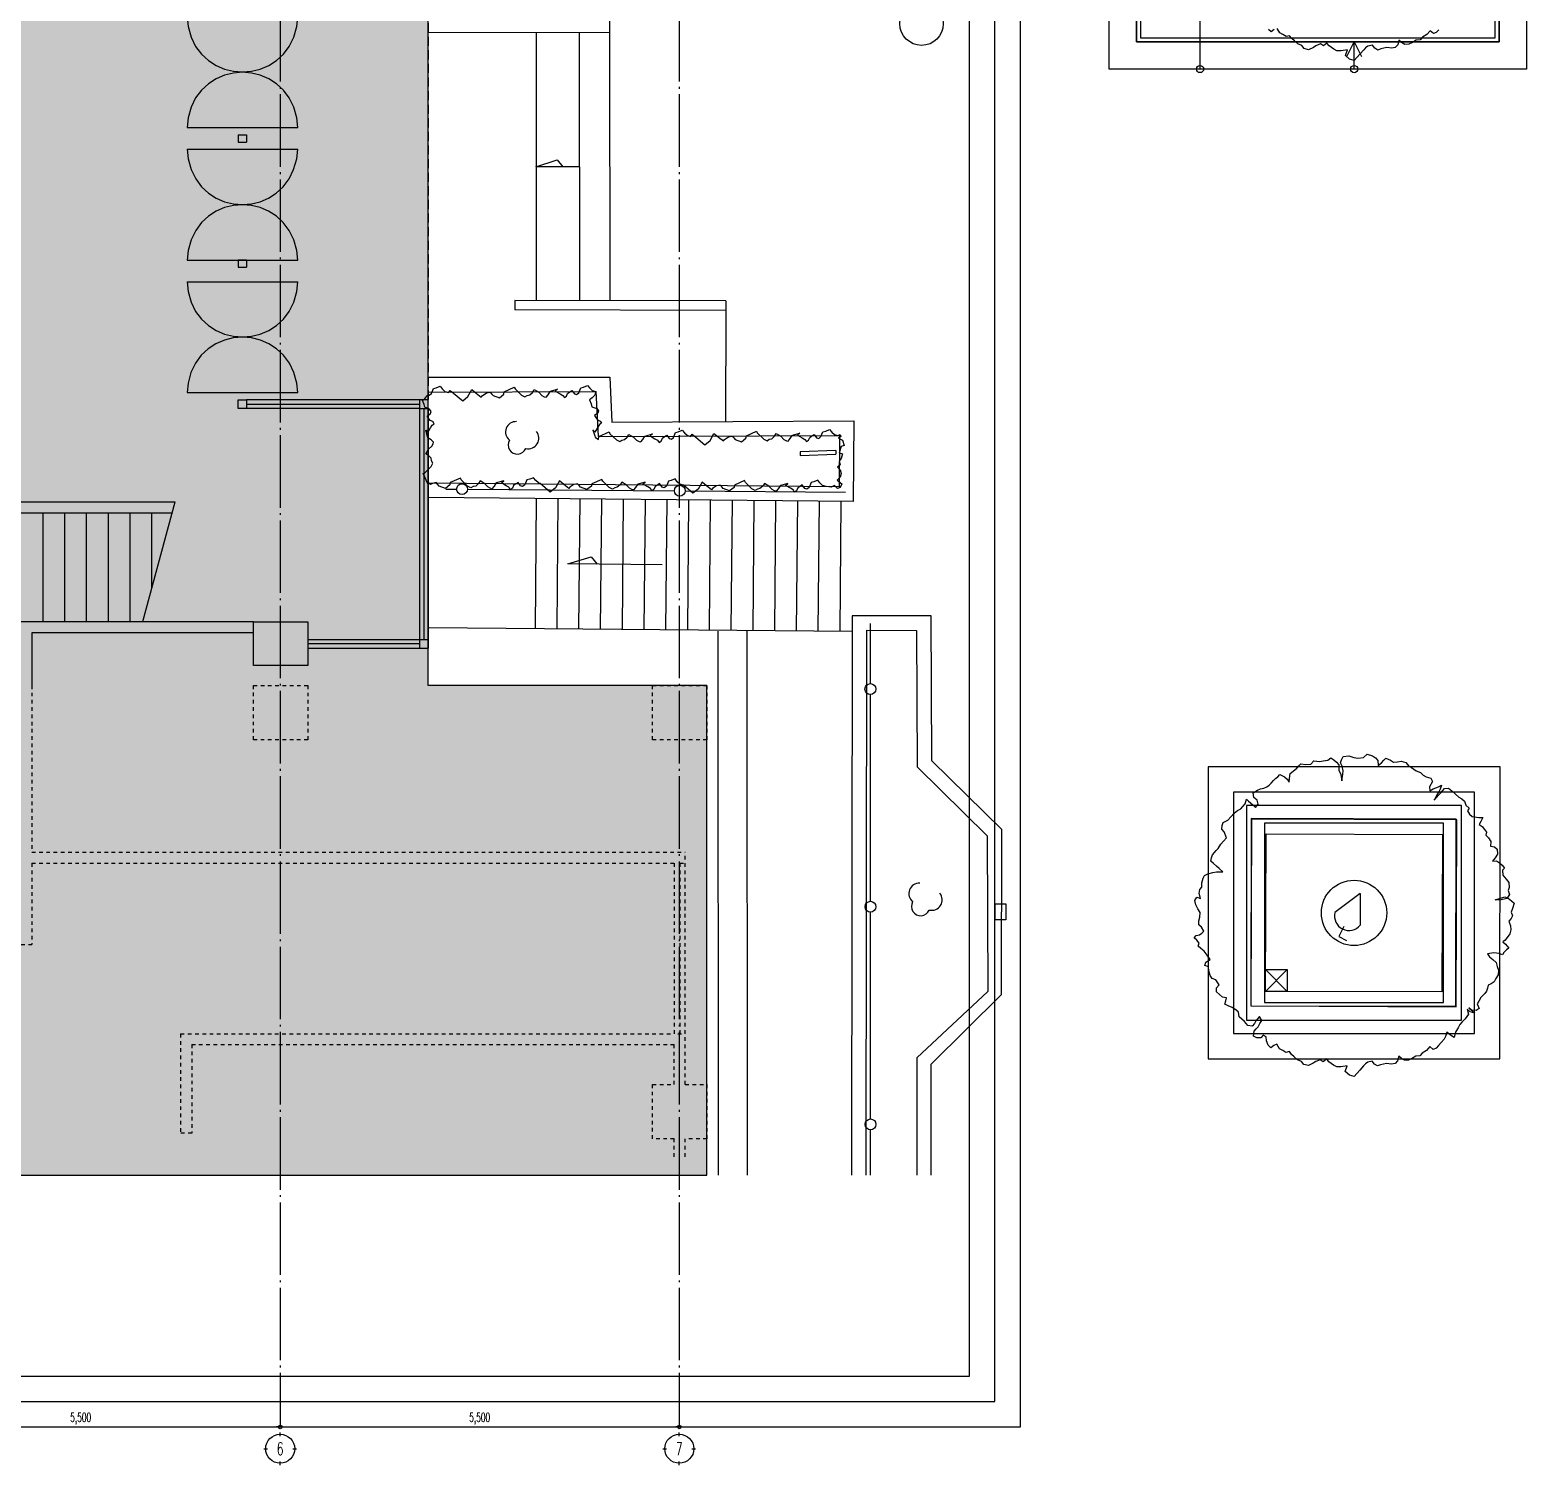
# Model space of a CAD drawing. Header units: millimetres. Extents: x -67913 to 128525, y -54442 to 63422.
# Drawn here: x 24051 to 44683, y -23725 to -3944 of the extents above; entities that cross this region are included whole.
import ezdxf
from ezdxf.enums import TextEntityAlignment as Align

# ---------------------------------------------------------------- set-up
doc = ezdxf.new("R2010")
doc.units = ezdxf.units.MM
doc.header["$LTSCALE"] = 500
doc.header["$PDMODE"] = 35
for name, pattern in [('AXIS', [2.35, 2, -0.15, 0.05, -0.15]), ('DD3', [0.2, 0.1, -0.1]), ('HIDDEN', [0.375, 0.25, -0.125])]:
    doc.linetypes.add(name, pattern=pattern)
doc.layers.get('0').update_dxf_attribs({"plot": 0})
for name, color, linetype in [('020KijnSn', 1, 'AXIS'), ('030KijnSp', 8, 'Continuous'), ('040KijunF', 7, 'Continuous'), ('090Gaikou', 5, 'Continuous'), ('143Solid8', 253, 'Continuous'), ('220Kabe9', 7, 'Continuous'), ('230Kaik9', 7, 'Continuous'), ('330KattA9', 6, 'Continuous')]:
    doc.layers.add(name, color=color, linetype=linetype)
doc.layers.add('HOJO', color=211, linetype='Continuous', plot=False)
doc.styles.add('Dim', font='simplex.shx', dxfattribs={"width": 0.6, "bigfont": 'extfont2.shx'})
doc.styles.get("Standard").update_dxf_attribs({"font": 'simplex.shx', "width": 0.7, "bigfont": 'extfont2.shx'})
doc.dimstyles.new('PRO1-50', dxfattribs={"dimscale": 50, "dimtxt": 2.5, "dimasz": 1, "dimexe": 0.5, "dimexo": 0.5, "dimgap": 0.8, "dimtad": 1, "dimdec": 3, "dimdsep": 46, "dimlunit": 6, "dimtxsty": 'Dim', "dimblk": 'ORIGIN', "dimcen": 0, "dimadec": 3, "dimazin": 2, "dimtfac": 1, "dimtdec": 3, "dimtix": 1, "dimtmove": 2, "dimatfit": 3, "dimldrblk": 'ORIGIN', "dimfxl": 0, "dimarcsym": 0})

# ---------------------------------------------------------------- blocks, each defined once
blk = doc.blocks.new('通り芯記号')
at = {"layer": '040KijunF'}
for p, q in [((0, 3.5), (0, 4.5)), ((-4.5, 0), (-3.5, 0)), ((3.5, 0), (4.5, 0)), ((0, -4.5), (0, -3.5))]:
    blk.add_line(p, q, dxfattribs=at)
blk.add_circle((0, 0), 4, dxfattribs=at)
at = {"layer": '040KijunF', "width": 0.6}
blk.add_attdef('通り芯符号', text='', height=3.5, dxfattribs=at).set_placement((0, 0), align=Align.MIDDLE)
blk = doc.blocks.new('_Origin')
at = {"color": 0, "linetype": 'ByBlock', "lineweight": -2}
blk.add_line((0, 0), (-1, 0), dxfattribs=at)
blk.add_circle((0, 0), 0.5, dxfattribs=at)
blk = doc.blocks.new('*D114')
at = {"layer": '030KijnSp', "color": 0, "lineweight": -2, "transparency": 16777216}
blk.add_line((22050, -23200), (27450, -23200), dxfattribs=at)
at = {"layer": 'Defpoints', "color": 0, "transparency": 16777216}
for p in [(22000, -23200), (27500, -23200), (27500, -23200)]:
    blk.add_point(p, dxfattribs=at)
at = {"layer": '030KijnSp', "color": 0, "lineweight": -2, "transparency": 16777216, "xscale": 50, "yscale": 50, "zscale": 50, "rotation": 180}
blk.add_blockref('_Origin', (22000, -23200), dxfattribs=at)
at = {"layer": '030KijnSp', "color": 0, "lineweight": -2, "transparency": 16777216, "xscale": 50, "yscale": 50, "zscale": 50}
blk.add_blockref('_Origin', (27500, -23200), dxfattribs=at)
at = {"layer": '030KijnSp', "color": 0, "transparency": 16777216, "insert": (24750, -23086), "char_height": 125, "attachment_point": 5, "style": 'Dim'}
blk.add_mtext('5,500', dxfattribs=at)
blk = doc.blocks.new('*D115')
at = {"layer": '030KijnSp', "color": 0, "lineweight": -2, "transparency": 16777216}
blk.add_line((27550, -23200), (32950, -23200), dxfattribs=at)
at = {"layer": 'Defpoints', "color": 0, "transparency": 16777216}
for p in [(27500, -23200), (33000, -23200), (33000, -23200)]:
    blk.add_point(p, dxfattribs=at)
at = {"layer": '030KijnSp', "color": 0, "lineweight": -2, "transparency": 16777216, "xscale": 50, "yscale": 50, "zscale": 50, "rotation": 180}
blk.add_blockref('_Origin', (27500, -23200), dxfattribs=at)
at = {"layer": '030KijnSp', "color": 0, "lineweight": -2, "transparency": 16777216, "xscale": 50, "yscale": 50, "zscale": 50}
blk.add_blockref('_Origin', (33000, -23200), dxfattribs=at)
at = {"layer": '030KijnSp', "color": 0, "transparency": 16777216, "insert": (30250, -23086), "char_height": 125, "attachment_point": 5, "style": 'Dim'}
blk.add_mtext('5,500', dxfattribs=at)

msp = doc.modelspace()

# ---------------------------------------------------------------- hatches: boundary and pattern name
at = {"layer": '143Solid8'}
msp.add_hatch(color=254, dxfattribs=at).paths.add_polyline_path([(5125, 275), (5125, -5069.8575), (5039.7775, -5197.6915), (5041.1197, -5198.5175), (4299.6215, -6310.758), (4274.2249, -6355.2134), (4337.7327, -6450.4784), (5044.1489, -7510.1023), (5125, -7631.3793), (5125, -11436.0199), (5353.8384, -11436.0199), (5353.8384, -12102.8779), (-374.7349, -12102.8779), (-374.7349, -19728.7338), (33381.0722, -19728.7338), (33380.957, -12979.3439), (29538.6499, -12979.3439), (29538.6499, -143.9096), (27875, -143.9096), (27875, 97.433), (22375, 95.636), (22375, 575), (27125, 575), (27125, 275), (27875, 275), (27875, 1025), (27125, 1025), (27125, 725), (22375, 725), (22375, 1025), (22100, 1025), (22100, 2600), (33882.8271, 2600), (33882.8271, 5550), (33250, 5550), (33250, 5750), (33450, 5750), (33450, 6550), (33250, 6550), (33250, 6750), (33882.8271, 6750), (33882.8271, 11050), (33250, 11050), (33250, 11250), (33450, 11250), (33450, 12050), (33250, 12050), (33250, 12250), (33882.8271, 12250), (33882.8271, 12890.9266), (33150, 12891.0919), (33150, 12990), (33000, 12990), (33000, 12250), (32750, 12250), (32750, 12050), (32550, 12050), (32550, 11250), (32750, 11250), (32750, 11050), (33000, 11050), (33000, 10325), (32750, 10325), (32750, 10225), (33000, 10225), (33000, 7575), (32750, 7575), (32750, 7475), (33000, 7475), (33000, 6750), (32750, 6750), (32750, 6550), (32550, 6550), (32550, 5750), (32750, 5750), (32750, 5550), (33000, 5550), (33000, 3535), (32250, 3535), (32250, 3685), (32150, 3685), (32150, 3535), (29100, 3535), (29100, 3685), (29000, 3685), (29000, 3535), (28200, 3535), (28200, 3685), (28100, 3685), (28100, 3535), (26900, 3535), (26900, 3685), (26800, 3685), (26800, 3535), (26000, 3535), (26000, 3685), (25900, 3685), (25900, 3535), (23000, 3535), (23000, 3685), (22900, 3685), (22900, 3535), (21020, 3535), (21020, 3520), (21005, 3520), (21005, 3400), (21005, 3385), (17625, 3385), (17625, 3535), (8930, 3535), (8930, 1025), (7280, 1025), (7280, 425), (5875, 425), (5875, 1025), (5125, 1025), (5125, 425), (375, 425), (375, 1025), (55, 1025), (55, 5775), (525, 5775), (525, 6525), (55, 6525), (55, 11275), (525, 11275), (525, 12025), (55, 12025), (55, 16775), (525, 16775), (525, 17525), (55, 17525), (55, 22275), (525, 22275), (525, 23025), (55, 23025), (55, 27775), (375, 27775), (375, 28400), (5125, 28400), (5125, 27775), (5875, 27775), (5875, 28550), (-375, 28550), (-375, 27775), (-120, 27775), (-120, 23025), (-375, 23025), (-375, 22275), (-120, 22275), (-120, 17525), (-375, 17525), (-375, 16775), (-120, 16775), (-120, 12025), (-375, 12025), (-375, 11275), (-120, 11275), (-120, 6525), (-375, 6525), (-375, 5775), (-120, 5774.7849), (-120, 1025), (-375, 1025), (-375, 275)])

# ---------------------------------------------------------------- linework, layer by layer
at = {"layer": '020KijnSn'}
for p, q in [((27500, 37470), (27500, -23200)), ((33000, 37470), (33000, -23200))]:
    msp.add_line(p, q, dxfattribs=at)
at = {"layer": '090Gaikou'}
for p, q in [((32039.3287, -3389.0635), (32038.1157, -3981.1839)), ((32038.1157, -3981.1839), (29538.3206, -3981.9313)), ((31028.5583, -3981.4857), (31029.6624, -7674.2925)), ((31621.569, -3981.3087), (31622.6734, -7675.6041)), ((32038.1157, -3981.1839), (32041.2885, -7676.53)), ((31022.9173, -5829.73), (31317.5024, -5735.5074)), ((31317.5024, -5735.5074), (31396.0037, -5829.4096)), ((31622.1214, -5829.2155), (31022.9173, -5829.73)), ((30732.1836, -7673.6345), (30731.8959, -7803.6341)), ((33639.8105, -7810.0656), (30731.8959, -7803.6341)), ((33640.0982, -7680.066), (30732.1836, -7673.6345)), ((33639.8105, -7810.0656), (33636.4228, -9341.7923)), ((33640.0982, -7680.066), (33639.8105, -7810.0656)), ((29546.1448, -8731.1395), (32042.1917, -8728.5447)), ((32042.1917, -8728.5447), (32071.6112, -9348.641)), ((29546.7534, -8936.0765), (31851.4828, -8929.1211)), ((31851.4828, -8929.1211), (31880.9145, -9549.4777)), ((32071.6112, -9348.641), (35407.6046, -9334.0401)), ((35407.6046, -9334.0401), (35397.6183, -10441.7391)), ((31880.9145, -9549.4777), (35206.707, -9534.9214)), ((35206.707, -9534.9214), (35203.5646, -10239.9815)), ((35156.8387, -9741.3935), (34663.8301, -9761.5557)), ((34663.8301, -9761.5557), (34665.8734, -9811.5141)), ((34665.8734, -9811.5141), (35158.882, -9791.3519)), ((35156.8387, -9741.3935), (35158.882, -9791.3519)), ((35203.5646, -10239.9815), (29550.675, -10189.0193)), ((29781.7852, -10271.7075), (29931.781, -10272.8355)), ((30081.7769, -10273.9635), (32931.6961, -10295.3973)), ((33081.692, -10296.5253), (35289.5129, -10313.1298)), ((35397.6183, -10441.7391), (29548.872, -10389.0113)), ((31027.7961, -10402.3441), (31011.609, -12197.8392)), ((31327.7839, -10405.0484), (31311.5968, -12200.5436)), ((31627.7715, -10407.7531), (31611.5849, -12203.2481)), ((31927.7593, -10410.4574), (31911.5727, -12205.9525)), ((32227.7471, -10413.1618), (32211.5603, -12208.6571)), ((32527.7352, -10415.8663), (32511.5481, -12211.3615)), ((32827.7228, -10418.5709), (32811.5359, -12214.0658)), ((33127.7106, -10421.2753), (33111.524, -12216.7703)), ((33427.6984, -10423.9797), (33411.5116, -12219.475)), ((33727.6862, -10426.6841), (33711.4994, -12222.1793)), ((34027.6741, -10429.3888), (34011.4872, -12224.8837)), ((34327.6619, -10432.0932), (34311.475, -12227.5881)), ((34627.6497, -10434.7976), (34611.4627, -12230.2927)), ((34927.6375, -10437.5019), (34911.4507, -12232.9972)), ((35227.6252, -10440.2066), (35211.4385, -12235.7016)), ((31464.3211, -11304.0999), (31785.0517, -11205.308)), ((32761.9636, -11315.7985), (31464.3211, -11304.0999)), ((31785.0517, -11205.308), (31865.861, -11307.7199)), ((35381.6059, -12017.8193), (35375.4829, -19728.7351)), ((36469.0433, -12021.9725), (35381.6059, -12017.8193)), ((35633.3909, -12954.2652), (35633.0938, -12124.053)), ((36478.8291, -14018.4787), (36469.0433, -12021.9725)), ((35381.4316, -12237.2341), (29551.8291, -12184.6787)), ((33540.2785, -19728.7351), (33534.9973, -12231.35)), ((33940.2784, -19728.7351), (33934.9971, -12231.0683)), ((35576.2757, -19728.7351), (35583.2241, -12218.5908)), ((35583.2241, -12218.5908), (36270.0176, -12221.2139)), ((36270.0176, -12221.2139), (36279.24, -14102.8601)), ((35634.4647, -15954.2651), (35633.4447, -13104.2651)), ((37444.7792, -14965.9205), (36478.8291, -14018.4787)), ((36279.24, -14102.8601), (37245.0405, -15050.155)), ((40287.2901, -14101.3506), (40286.4029, -18125.3208)), ((44311.2602, -14102.2378), (40287.2901, -14101.3506)), ((44310.3731, -18126.2079), (44311.2602, -14102.2378)), ((40637.2129, -14451.4278), (40636.4801, -17775.3979)), ((43961.1831, -14452.1606), (40637.2129, -14451.4278)), ((40819.1579, -14633.453), (40818.5053, -17593.4529)), ((43779.1578, -14634.1056), (40819.1579, -14633.453)), ((43778.5052, -17594.1055), (43779.1578, -14634.1056)), ((43960.4502, -17776.1308), (43961.1831, -14452.1606)), ((37245.0405, -15050.155), (37251.7254, -17196.147)), ((37438.9235, -17237.3453), (37444.7792, -14965.9205)), ((41064.1039, -14878.507), (41063.5593, -17348.507)), ((43534.1038, -14879.0516), (41064.1039, -14878.507)), ((43533.5593, -17349.0515), (43534.1038, -14879.0516)), ((42384.8372, -15847.529), (42036.1369, -16109.3173)), ((42384.8372, -15847.529), (42385.0476, -16283.5622)), ((37351.6766, -16210.3651), (37352.2437, -15990.3658)), ((37352.2437, -15990.3658), (37502.2432, -15990.7525)), ((37502.2432, -15990.7525), (37501.6761, -16210.7519)), ((35635.5385, -18954.265), (35634.5184, -16104.265)), ((37501.6761, -16210.7519), (37351.6766, -16210.3651)), ((42158.3188, -16301.113), (42088.6208, -16440.6772)), ((42088.6208, -16440.6772), (42193.294, -16492.9507)), ((37251.7254, -17196.147), (36271.8386, -18113.2522)), ((36471.8301, -18200.0059), (37438.9235, -17237.3453)), ((41063.5593, -17348.507), (43533.5593, -17349.0515)), ((40818.5053, -17593.4529), (43778.5052, -17594.1055)), ((40636.4801, -17775.3979), (43960.4502, -17776.1308)), ((36271.8386, -18113.2522), (36271.6817, -19728.7351)), ((40286.4029, -18125.3208), (44310.3731, -18126.2079)), ((36470.6162, -19728.7351), (36471.8301, -18200.0059)), ((35635.8158, -19728.7351), (35635.5922, -19104.2648))]:
    msp.add_line(p, q, dxfattribs=at)
for points in [[(38925.1083, -4482.6984), (38925.1083, -4482.6984), (38925.3563, -3357.6984), (39300.3563, -3357.7811), (39300.191, -4107.7811), (44300.1909, -4108.8834), (44308.3471, 32886.1157), (39683.4298, 33262.1353), (39683.3472, 32887.1353), (39683.4298, 33262.1353), (44683.4297, 33261.033), (44675.1082, -4483.9661), (38925.1083, -4482.6984), (38925.1083, -4482.6984)], [(40398.7172, -15255.9676), (40424.777, -15226.553), (40463.0152, -15168.5783), (40502.0672, -15124.499), (40541.1516, -15080.3832), (40508.3944, -14998.8597), (40478.1485, -14958.9757), (40482.1313, -14910.0454), (40493.4958, -14867.5898), (40561.1318, -14835.6817), (40600.2161, -14791.5659), (40645.7966, -14740.1177), (40692.2076, -14702.5364), (40739.4792, -14678.805), (40765.539, -14649.3904), (40798.1057, -14612.6313), (40815.137, -14548.9777), (40844.5407, -14575.0278), (40903.354, -14627.1335), (40940.0998, -14659.6883), (40979.1734, -14615.5847), (40961.9483, -14560.9963), (40917.83, -14521.9097), (40907.1285, -14459.9481), (40967.4354, -14421.5034), (41008.182, -14405.1223), (41056.26, -14395.2581), (41097.0382, -14378.9049), (41130.4354, -14356.0126), (41156.506, -14326.5859), (41189.062, -14289.8389), (41215.111, -14260.4365), (41248.5203, -14237.5331), (41274.5586, -14208.1429), (41339.024, -14239.0157), (41375.7904, -14271.5888), (41406.0448, -14311.4804), (41410.0037, -14262.5723), (41419.7159, -14192.4125), (41459.6139, -14162.1702), (41512.5533, -14117.22), (41538.6024, -14087.8176), (41564.673, -14058.3909), (41634.8245, -14068.061), (41704.1385, -14063.9015), (41743.2228, -14019.7857), (41827.2304, -14028.6006), (41875.3374, -14018.7404), (41937.2837, -14008.0536), (41977.2082, -13977.7913), (42020.4466, -14003.0325), (42057.2105, -14035.6035), (42087.4782, -14075.485), (42091.6574, -14144.8208), (42116.2416, -14205.9291), (42128.6174, -14295.6143), (42143.9733, -14204.2359), (42147.9358, -14155.331), (42137.2487, -14093.3605), (42113.5057, -14046.1069), (42124.863, -14003.6449), (42150.0876, -13960.381), (42225.9118, -13948.8366), (42296.8915, -13972.3932), (42353.1867, -13982.8966), (42429.0399, -13971.3561), (42481.959, -13926.4313), (42552.9421, -13949.9474), (42596.2345, -13975.1496), (42626.4591, -14015.0798), (42630.6694, -14084.378), (42677.1045, -14046.7964), (42709.6604, -14010.0494), (42735.7311, -13980.6227), (42800.1881, -14011.5098), (42843.4348, -14036.7366), (42898.8946, -14033.3689), (42947.004, -14023.5108), (43010.6523, -14040.5287), (43048.2539, -14086.9511), (43091.5138, -14112.1679), (43156.8387, -14156.9115), (43213.9705, -14181.2871), (43250.7248, -14213.8495), (43293.9847, -14239.0663), (43357.6222, -14256.0963), (43381.3458, -14303.3546), (43338.7616, -14374.5665), (43342.1029, -14430.0291), (43389.3755, -14406.2769), (43462.2049, -14374.9916), (43505.8793, -14352.1732), (43485.109, -14408.3928), (43466.4093, -14444.3064), (43441.1848, -14487.5921), (43422.484, -14523.5046), (43403.7843, -14559.4182), (43436.351, -14522.6591), (43462.4001, -14493.2567), (43488.4599, -14463.8421), (43521.0158, -14427.0952), (43547.0649, -14397.6927), (43602.5044, -14394.3505), (43646.6226, -14433.437), (43698.061, -14479.0088), (43742.1793, -14518.0953), (43785.45, -14543.3), (43822.2091, -14575.8667), (43839.4234, -14630.4673), (43883.5294, -14669.5431), (43864.8383, -14705.4642), (43888.5644, -14752.7246), (43925.315, -14785.2838), (44016.6818, -14800.6403), (44072.1284, -14797.2827), (44047.7609, -14854.4151), (44022.5712, -14897.6665), (44065.8263, -14922.879), (44096.0676, -14962.7805), (44126.2995, -15002.7172), (44114.9565, -15045.1484), (44151.7034, -15077.7044), (44182.7849, -15131.4813), (44179.6267, -15194.2949), (44235.928, -15204.8037), (44272.6762, -15237.3607), (44276.8722, -15306.6898), (44245.136, -15357.3157), (44206.084, -15401.395), (44261.5306, -15398.0373), (44304.793, -15423.2563), (44341.5521, -15455.823), (44371.8079, -15495.7375), (44345.7589, -15525.1399), (44349.9296, -15594.4682), (44394.8853, -15647.3842), (44432.4761, -15693.8188), (44436.6589, -15763.1579), (44425.3099, -15805.5838), (44442.5374, -15860.1744), (44404.3148, -15918.1412), (44308.0999, -15937.8825), (44245.2762, -15934.7479), (44374.9015, -15892.0825), (44424.6528, -15909.9845), (44468.7589, -15949.0602), (44505.5192, -15981.628), (44481.982, -16052.6054), (44464.1417, -16102.368), (44481.3609, -16156.9729), (44462.6506, -16192.9205), (44430.1162, -16229.6431), (44454.6561, -16290.799), (44458.0022, -16346.244), (44447.5017, -16402.5309), (44383.2085, -16489.9246), (44349.8123, -16512.7961), (44386.5715, -16545.3628), (44431.5284, -16598.28), (44398.1023, -16621.1901), (44365.5356, -16657.9493), (44346.8528, -16693.8561), (44297.0717, -16676.0146), (44226.9142, -16666.3391), (44137.2061, -16678.7359), (44167.4581, -16718.6252), (44211.5715, -16757.7074), (44255.6703, -16796.7767), (44272.9002, -16851.3695), (44290.1159, -16905.993), (44286.9577, -16968.8066), (44255.224, -17019.4346), (44230.0079, -17062.706), (44190.1013, -17092.9407), (44149.3679, -17109.3118), (44138.0032, -17151.7455), (44126.6517, -17194.1693), (44100.6026, -17223.5717), (44074.5643, -17252.9619), (44048.5045, -17282.3765), (44016.7732, -17333.0067), (43998.0843, -17368.9082), (44022.653, -17430.0461), (43982.7321, -17460.2898), (43919.9048, -17457.1519), (43883.1542, -17424.5928), (43919.9048, -17457.1519), (43964.0157, -17496.232), (43900.3734, -17479.1977), (43856.2782, -17440.1316), (43874.3566, -17508.5636), (43855.6523, -17544.4948), (43829.6032, -17573.8972), (43790.5188, -17618.013), (43757.9413, -17654.7843), (43732.7527, -17698.0148), (43701.0021, -17748.6497), (43689.664, -17791.0852), (43678.3222, -17833.5176), (43627.7068, -17801.7842), (43576.2562, -17756.2016), (43559.2176, -17819.8488), (43540.5263, -17855.7481), (43501.4419, -17899.8639), (43462.3791, -17943.9554), (43429.8016, -17980.7266), (43389.055, -17997.1077), (43344.9416, -17958.0255), (43299.3504, -18009.4859), (43239.0828, -18047.9155), (43206.5323, -18084.6564), (43151.0699, -18088.0196), (43090.7827, -18126.447), (43050.0106, -18142.8251), (42994.5702, -18146.1905), (42951.3167, -18120.9664), (42914.5479, -18088.391), (42897.5351, -18152.0286), (42864.9598, -18188.7974), (42816.8456, -18198.6708), (42746.6967, -18189.0051), (42664.3677, -18207.8721), (42623.6152, -18224.2502), (42580.3369, -18199.054), (42550.1103, -18159.1286), (42488.1399, -18169.8548), (42454.7367, -18192.744), (42428.6779, -18222.1574), (42376.5766, -18280.9659), (42298.4326, -18369.1695), (42234.7857, -18352.1355), (42175.9796, -18300.0363), (42206.0352, -18221.6964), (42116.3432, -18234.0726), (42060.8845, -18237.4218), (42017.6051, -18212.2246), (41952.3023, -18167.4658), (41922.046, -18127.564), (41875.6199, -18165.1429), (41832.3479, -18139.9348), (41771.23, -18164.5127), (41737.832, -18187.3913), (41670.1619, -18219.3256), (41606.5308, -18202.3056), (41576.3006, -18162.3769), (41519.1703, -18137.9897), (41475.0643, -18098.914), (41438.3173, -18066.358), (41408.0596, -18026.4701), (41359.9555, -18036.3198), (41316.7117, -18011.1044), (41273.4324, -17985.8899), (41234.9976, -17925.6135), (41194.2526, -17941.983), (41154.3365, -17972.2309), (41117.5774, -17939.6642), (41092.9938, -17878.5479), (41089.6588, -17823.0757), (41046.4102, -17797.8559), (41013.8349, -17834.6248), (40958.3776, -17837.9773), (40915.0994, -17812.7639), (40924.7814, -17742.5991), (40950.8401, -17713.1857), (40976.8741, -17683.8003), (41002.0974, -17640.5331), (41027.2974, -17597.2627), (40996.212, -17543.4975), (40970.177, -17572.8841), (40944.1193, -17602.2962), (40925.4235, -17638.2177), (40892.8644, -17674.9683), (40836.5741, -17664.4519), (40791.6105, -17611.5374), (40754.8574, -17578.9761), (40718.1008, -17546.4116), (40707.4078, -17484.4207), (40670.6524, -17451.8572), (40620.0483, -17420.1208), (40562.898, -17395.7636), (40519.6271, -17370.5739), (40530.986, -17328.1198), (40542.341, -17285.6971), (40486.0544, -17275.1839), (40405.188, -17203.5404), (40401.8394, -17148.0909), (40440.9151, -17103.9848), (40395.1198, -17037.1852), (40345.356, -17019.3243), (40315.1134, -16979.3998), (40297.0464, -16910.928), (40293.6878, -16855.4849), (40243.9153, -16837.6141), (40255.2628, -16795.1998), (40315.5589, -16756.7477), (40277.1243, -16696.4563), (40232.1852, -16643.5289), (40188.0742, -16604.4489), (40151.3212, -16571.8875), (40162.6897, -16529.4593), (40132.4213, -16489.5468), (40095.6682, -16456.9854), (40121.7184, -16427.5818), (40169.8202, -16417.7127), (40203.232, -16394.8137), (40229.2821, -16365.4101), (40198.2003, -16311.6481), (40161.4364, -16279.0771), (40158.0791, -16223.6178), (40175.9492, -16173.8534), (40179.0916, -16111.0259), (40148.0197, -16057.2552), (40116.9589, -16003.4793), (40106.2487, -15941.5079), (40131.4583, -15898.2611), (40181.2125, -15916.1157), (40163.1651, -15847.6438), (40173.7044, -15791.3522), (40199.7631, -15761.9388), (40202.8892, -15699.1272), (40219.9155, -15635.5038), (40238.62, -15599.5749), (40285.8878, -15575.8381), (40354.372, -15557.7864), (40402.474, -15547.9196), (40492.9891, -15549.4014), (40441.5422, -15503.822), (40404.777, -15471.2499), (40360.6831, -15432.185), (40323.9118, -15399.6075), (40335.2423, -15357.2173), (40346.6083, -15314.7846)], [(40876.3797, -17395.7484), (43701.4766, -17401.1641), (43706.4243, -14820.2048), (40881.3275, -14814.7891)], [(43717.8014, -14833.6738), (40887.3681, -14821.5917), (40876.3797, -17395.7484), (43706.8132, -17407.8307)], [(43516.9496, -15032.8185), (43507.6932, -17201.239), (41077.2336, -17196.1672), (41086.5128, -15022.4435)]]:
    msp.add_lwpolyline(points, close=True, dxfattribs=at)
for points in [[(44308.3471, 32886.1157), (44300.1909, -4108.8834), (39300.191, -4107.7811), (39300.3563, -3357.7811)], [(39355.3563, -3357.7932), (39355.2031, -4052.7932), (44245.203, -4053.8713), (44253.3349, 32831.1278), (39683.335, 32832.1353)], [(40176.3957, -4482.9744), (40176.7264, -2982.9745)], [(41197.3397, -3939.1467), (41157.4236, -3969.3946), (41120.6645, -3936.8279)], [(43465.4662, -3941.119), (43432.8888, -3977.8903), (43392.1421, -3994.2714), (43348.0288, -3955.1892), (43302.4375, -4006.6495), (43242.17, -4045.0792), (43209.6195, -4081.8201), (43154.1571, -4085.1833), (43093.8699, -4123.6107), (43053.0977, -4139.9888), (42997.6573, -4143.3542), (42954.4039, -4118.1301), (42917.635, -4085.5547), (42900.6223, -4149.1923), (42868.047, -4185.9611), (42819.9327, -4195.8345), (42749.7838, -4186.1688), (42667.4549, -4205.0358), (42626.7023, -4221.4139), (42583.4241, -4196.2177), (42553.1975, -4156.2923), (42491.227, -4167.0185), (42457.8239, -4189.9077), (42431.7651, -4219.3211), (42379.6637, -4278.1296), (42301.5198, -4366.3332), (42237.8729, -4349.2992), (42179.0668, -4297.2), (42209.1224, -4218.8601), (42119.4304, -4231.2363), (42063.9717, -4234.5855), (42020.6923, -4209.3883), (41955.3894, -4164.6295), (41925.1332, -4124.7277), (41878.7071, -4162.3066), (41835.435, -4137.0985), (41774.3172, -4161.6764), (41740.9191, -4184.555), (41673.2491, -4216.4893), (41609.618, -4199.4693), (41579.3877, -4159.5406), (41522.2575, -4135.1534), (41478.1514, -4096.0777), (41441.4045, -4063.5217), (41411.1468, -4023.6338), (41363.0426, -4033.4835), (41319.7989, -4008.2681), (41276.5196, -3983.0536), (41238.0848, -3922.7772)], [(42201.3902, -4308.3988), (42301.4783, -4108.4429), (42401.3902, -4308.487)], [(42301.3957, -4483.4429), (42301.4783, -4108.4429)], [(35187.0789, -9535.0018), (35216.3754, -9518.2445), (35226.6814, -9546.3003), (35193.2741, -9573.2901), (35250.0508, -9600.1842), (35250.0508, -9600.1842), (35273.3091, -9672.2406), (35230.0938, -9686.1896), (35204.437, -9772.1834), (35248.2346, -9785.2507), (35228.9785, -9849.7912), (35203.9232, -9887.4513), (35215.4486, -9937.0154), (35182.0643, -9972.888), (35216.1763, -10007.1006), (35230.5878, -10057.3291), (35215.0771, -10108.5468), (35177.6486, -10151.3781), (35238.5805, -10201.5672), (35216.295, -10249.5267), (35179.1307, -10262.7246), (35139.4158, -10223.3839), (35091.1221, -10246.4165), (35023.3617, -10238.3677), (34974.5195, -10223.205), (34938.8102, -10188.4177), (34909.1493, -10151.1246), (34854.7208, -10173.7372), (34815.9296, -10182.7531), (34788.6324, -10248.905), (34757.4652, -10272.7923), (34727.974, -10262.7513), (34693.7864, -10215.7154), (34664.1063, -10236.1399), (34633.6036, -10257.1304), (34615.7152, -10295.3252), (34587.2792, -10313.6318), (34567.7293, -10283.2646), (34530.9593, -10261.5296), (34464.8706, -10222.4641), (34496.8939, -10194.7783), (34411.7771, -10218.8956), (34393.2418, -10224.1475), (34364.6725, -10269.1233), (34334.8862, -10302.7409), (34310.8047, -10297.1723), (34277.9473, -10278.2559), (34235.1473, -10233.4798), (34172.5828, -10195.2336), (34150.1833, -10232.9529), (34111.5601, -10265.7766), (34075.4954, -10272.7646), (34045.0451, -10291.0833), (33998.5052, -10268.0896), (33911.6141, -10181.2945), (33900.6846, -10156.5816), (33760.2972, -10218.6691), (33754.2698, -10251.83), (33692.4129, -10298.2703), (33605.1856, -10265.6888), (33585.6299, -10242.1555), (33565.3765, -10217.7828), (33514.2908, -10229.0095), (33457.4165, -10266.0056), (33442.5248, -10284.3962), (33375.1478, -10228.1466), (33347.9834, -10205.4684), (33314.771, -10177.7411), (33259.9513, -10272.1574), (33186.9357, -10330.8492), (33056.2923, -10220.3583), (33008.365, -10205.4796), (32972.6557, -10170.6923), (32942.9948, -10133.3992), (32888.5663, -10156.0118), (32849.7751, -10165.0277), (32822.4779, -10231.1796), (32791.3107, -10255.0669), (32761.8195, -10245.026), (32727.6319, -10197.99), (32697.9518, -10218.4145), (32667.4491, -10239.405), (32649.5607, -10277.5998), (32621.1247, -10295.9064), (32601.5748, -10265.5392), (32564.8048, -10243.8042), (32498.7161, -10204.7387), (32530.7394, -10177.0529), (32445.6226, -10201.1702), (32427.0873, -10206.4221), (32398.518, -10251.3979), (32368.7317, -10285.0155), (32344.6502, -10279.4469), (32311.7928, -10260.5305), (32268.9928, -10215.7544), (32206.4282, -10177.5082), (32184.0288, -10215.2275), (32145.4056, -10248.0512), (32109.3409, -10255.0392), (32078.8906, -10273.3579), (32032.3507, -10250.3642), (31945.4596, -10163.5691), (31934.5301, -10138.8562), (31794.1427, -10200.9437), (31788.1153, -10234.1046), (31726.2584, -10280.545), (31639.0311, -10247.9634), (31619.4754, -10224.4302), (31599.222, -10200.0574), (31548.1363, -10211.2841), (31491.262, -10248.2802), (31476.3703, -10266.6708), (31408.9933, -10210.4212), (31381.8289, -10187.743), (31348.6165, -10160.0157), (31293.7968, -10254.432), (31220.7812, -10313.1238), (31081.3171, -10195.1729), (31057.875, -10187.8954), (31022.1657, -10153.1081), (30992.5048, -10115.815), (30938.0763, -10138.4276), (30899.2851, -10147.4436), (30871.988, -10213.5954), (30840.8208, -10237.4828), (30811.3296, -10227.4418), (30777.142, -10180.4059), (30747.4619, -10200.8303), (30716.9591, -10221.8209), (30699.0707, -10260.0157), (30670.6348, -10278.3223), (30651.0849, -10247.9551), (30614.3149, -10226.22), (30548.2262, -10187.1545), (30580.2495, -10159.4687), (30495.1326, -10183.5861), (30476.5974, -10188.8379), (30448.0281, -10233.8137), (30418.2418, -10267.4314), (30394.1603, -10261.8628), (30361.3028, -10242.9463), (30318.5029, -10198.1702), (30255.9383, -10159.924), (30233.5388, -10197.6433), (30194.9156, -10230.467), (30158.8509, -10237.455), (30128.4007, -10255.7737), (30081.8608, -10232.78), (29994.9697, -10145.985), (29984.0402, -10121.272), (29843.6528, -10183.3596), (29837.6253, -10216.5205), (29775.7684, -10262.9608), (29688.5412, -10230.3792), (29668.9854, -10206.846), (29648.7321, -10182.4732), (29597.6463, -10193.6999), (29571.2777, -10210.8525), (29566.8728, -10205.0604), (29533.6751, -10199.2387), (29470.7182, -10059.239), (29495.3629, -10048.1565), (29581.6175, -9960.7289), (29604.3221, -9914.0472), (29585.8149, -9883.7111), (29578.6034, -9847.6905), (29545.5408, -9809.2716), (29507.6834, -9787.1064), (29545.5408, -9724.3059), (29590.0507, -9681.2291), (29608.763, -9648.255), (29614.1822, -9624.1394), (29580.3804, -9594.5622), (29535.2284, -9566.2723), (29529.8617, -9547.77), (29505.217, -9462.8043), (29533.1008, -9494.6553), (29571.7558, -9428.3256), (29593.2624, -9391.4216), (29623.5077, -9371.6837), (29605.0251, -9343.3619), (29566.7201, -9325.7107), (29545.5408, -9295.3387), (29524.9327, -9265.7858), (29571.7558, -9231.3071), (29581.6136, -9201.7543), (29557.5335, -9170.7358), (29491.2136, -9143.8494), (29481.9573, -9105.1148), (29459.0076, -9050.8276), (29496.1161, -9020.936), (29530.6813, -8985.0117), (29534.3912, -8972.7942), (29554.4417, -8979.2129), (29585.1654, -8954.7578), (29611.2443, -8888.1163), (29649.8636, -8878.3902), (29703.8681, -8854.7828), (29734.2081, -8891.5255), (29770.5497, -8925.6518), (29819.6619, -8939.916), (29841.4445, -8913.1807), (29890.2294, -8952.9283), (30015.85, -9055.2779), (30087.7766, -8995.2564), (30140.8548, -8899.8503), (30174.5703, -8926.9636), (30202.1463, -8949.1397), (30270.5438, -9004.1437), (30285.0956, -8985.483), (30341.2816, -8947.4497), (30392.1528, -8935.2876), (30412.8499, -8959.2847), (30432.8341, -8982.4552), (30520.6444, -9013.4311), (30581.6389, -8965.8637), (30587.057, -8932.5978), (30726.2817, -8867.9452), (30737.6627, -8892.4535), (30826.1315, -8977.6398), (30873.0854, -8999.7758), (30903.1945, -8980.9015), (30939.1249, -8973.2531), (30977.1395, -8939.7263), (30998.8432, -8901.6024), (31062.0989, -8938.6944), (31105.7131, -8982.6777), (31138.912, -9000.9882), (31163.0917, -9006.1141), (31192.2562, -8971.9556), (31219.9955, -8926.4633), (31238.4313, -8920.8723), (31323.0914, -8895.1974), (31291.5814, -8923.4661), (31358.3757, -8961.3126), (31395.5383, -8982.3694), (31415.642, -9012.3728), (31443.7373, -8993.5476), (31460.9219, -8955.031), (31491.0345, -8933.4844), (31520.3349, -8912.5189), (31555.3797, -8958.9197), (31585.0501, -8968.4179), (31615.7738, -8943.9628), (31641.8527, -8877.3213), (31680.472, -8867.5952), (31734.4765, -8843.9878), (31764.8166, -8880.7305), (31801.1581, -8914.8569), (31850.2703, -8929.121), (31835.4107, -8978.0563), (31800.8455, -9013.9807), (31763.737, -9043.8722), (31786.6867, -9098.1595), (31795.9431, -9136.894), (31862.2629, -9163.7804), (31886.3431, -9194.7989), (31876.4852, -9224.3518), (31829.6622, -9258.8304), (31850.2703, -9288.3833), (31871.4496, -9318.7553), (31909.7546, -9336.4065), (31928.2372, -9364.7284), (31897.9918, -9384.4662), (31876.4852, -9421.3703), (31837.8303, -9487.7), (31809.9464, -9455.8489), (31834.5911, -9540.8146), (31839.9578, -9559.317), (31886.8375, -9588.6893), (31893.2572, -9549.2737), (32032.4819, -9484.621), (32043.863, -9509.1293), (32132.3318, -9594.3157), (32179.2857, -9616.4516), (32209.3948, -9597.5774), (32245.3252, -9589.9289), (32283.3397, -9556.4022), (32305.0434, -9518.2783), (32368.2991, -9555.3702), (32411.9133, -9599.3536), (32445.1123, -9617.6641), (32469.2919, -9622.7899), (32498.4564, -9588.6315), (32526.1958, -9543.1391), (32544.6316, -9537.5481), (32629.2917, -9511.8733), (32597.7817, -9540.1419), (32664.5759, -9577.9884), (32701.7385, -9599.0452), (32721.8422, -9629.0486), (32749.9375, -9610.2234), (32767.1222, -9571.7068), (32797.2347, -9550.1602), (32826.5351, -9529.1947), (32861.5799, -9575.5955), (32891.2503, -9585.0937), (32921.974, -9560.6386), (32948.053, -9493.9971), (32986.6723, -9484.271), (33040.6768, -9460.6637), (33071.0168, -9497.4064), (33107.3583, -9531.5327), (33156.4705, -9545.7968), (33176.72, -9517.8124), (33227.0381, -9558.8092), (33352.6587, -9661.1588), (33424.5852, -9601.1373), (33477.6635, -9505.7311), (33511.379, -9532.8445), (33538.9549, -9555.0205), (33607.3525, -9610.0246), (33621.9043, -9591.3639), (33678.0903, -9553.3305), (33728.9615, -9541.1685), (33749.6586, -9565.1656), (33769.6428, -9588.3361), (33857.4531, -9619.3119), (33918.4476, -9571.7446), (33923.8657, -9538.4787), (34063.0903, -9473.826), (34074.4714, -9498.3343), (34162.9402, -9583.5207), (34209.8941, -9605.6567), (34240.0032, -9586.7824), (34275.9336, -9579.1339), (34313.9481, -9545.6072), (34335.6518, -9507.4833), (34398.9075, -9544.5752), (34442.5217, -9588.5586), (34475.7207, -9606.8691), (34499.9003, -9611.9949), (34529.0648, -9577.8365), (34556.8042, -9532.3441), (34575.24, -9526.7531), (34659.9001, -9501.0783), (34628.3901, -9529.3469), (34695.1843, -9567.1934), (34732.3469, -9588.2502), (34752.4506, -9618.2536), (34780.546, -9599.4284), (34797.7306, -9560.9119), (34827.8431, -9539.3652), (34857.1435, -9518.3997), (34892.1883, -9564.8005), (34921.8587, -9574.2988), (34952.5825, -9549.8436), (34978.6614, -9483.2021), (35017.2807, -9473.476), (35071.2852, -9449.8687), (35101.6252, -9486.6114), (35137.9667, -9520.7377), (35187.0789, -9535.0018)], [(41378.5143, -16896.7953), (41377.8882, -17196.7946), (41077.2336, -17196.1672), (41078.517, -16895.5146), (41378.5143, -16896.7953)], [(41378.5143, -16896.7953), (41077.2336, -17196.1672)], [(41078.517, -16895.5146), (41377.8882, -17196.7946)]]:
    msp.add_lwpolyline(points, dxfattribs=at)
for centre, radius in [((36338.7462, -3857.1282), 300), ((40176.3957, -4482.9744), 50), ((42301.3957, -4483.4429), 50), ((30006.7788, -10273.3996), 75), ((33006.694, -10295.9611), 75), ((35633.4179, -13029.2654), 75), ((42298.8316, -16113.7793), 450), ((35634.4918, -16029.265), 75), ((35635.5656, -19029.2648), 75)]:
    msp.add_circle(centre, radius, dxfattribs=at)
for centre, radius, start, end in [((30748.8357, -9486.7102), 143.6961, 86.91095748, 230.74439486), ((30921.2592, -9572.818), 143.6961, 256.18079101, 40.0142284), ((30768.9527, -9662.1133), 128.2353, 149.99118376, 336.93400212), ((36306.6194, -15849.4046), 143.6961, 86.91095748, 230.74439486), ((36479.043, -15935.5124), 143.6961, 256.18079101, 40.0142284), ((36326.7364, -16024.8077), 128.2353, 149.99118376, 336.93400212), ((42230.1948, -16157.1873), 199.875, 166.14297593, 320.78220993)]:
    msp.add_arc(centre, radius, start, end, dxfattribs=at)
at = {"layer": '220Kabe9', "linetype": 'HIDDEN'}
msp.add_line((29538.6047, -3662.3494), (29538.6047, -9041.6943), dxfattribs=at)
at = {"layer": '220Kabe9'}
for p, q in [((26051.9285, -10451.6487), (22228.6027, -10451.6487)), ((26049.8177, -10451.6487), (25603.2761, -12102.9295)), ((26007.4698, -10604.0739), (22381.0279, -10604.0739)), ((24229.1765, -10604.0739), (24229.1765, -12102.9199)), ((24527.6762, -10604.0739), (24527.6762, -12102.9199)), ((24826.1759, -10604.0739), (24826.1759, -12102.9199)), ((25131.0263, -10604.0739), (25131.0263, -12102.9199)), ((25429.526, -10604.0739), (25429.526, -12102.9199)), ((25728.0225, -10604.0739), (25728.0225, -11639.2966)), ((27131.6519, -12102.9295), (23930.7286, -12102.9295)), ((27131.5291, -12706.2506), (27131.5291, -12102.9037)), ((27131.5291, -12102.9037), (27880.9537, -12102.9037)), ((27880.9537, -12102.9037), (27880.9537, -12706.2506)), ((24076.803, -12255.3548), (24076.803, -12979.3698)), ((27131.6519, -12255.3548), (24076.803, -12255.3548)), ((27880.9537, -12706.2506), (27131.5291, -12706.2506))]:
    msp.add_line(p, q, dxfattribs=at)
at = {"layer": '220Kabe9', "linetype": 'DD3'}
for p, q in [((24076.803, -12979.3698), (24076.803, -15278.4659)), ((27131.5324, -13728.7653), (27131.5324, -12979.3439)), ((27131.5324, -12979.3439), (27880.9569, -12979.3439)), ((27880.9569, -12979.3439), (27880.9569, -13728.7653)), ((32631.5325, -13728.7653), (32631.5325, -12979.3439)), ((32631.5325, -12979.3439), (33380.957, -12979.3439)), ((33380.957, -12979.3439), (33380.957, -13728.7653)), ((27880.9569, -13728.7653), (27131.5356, -13728.7653)), ((33380.957, -13728.7653), (32631.5357, -13728.7653)), ((24076.803, -15278.4659), (33082.564, -15278.4659)), ((24076.8288, -15430.8911), (24076.8288, -16548.6756)), ((24076.8288, -15430.8911), (32930.0451, -15430.8911)), ((32930.0451, -15430.8911), (32930.0451, -17780.7338)), ((33006.2577, -15430.8459), (33006.2577, -17780.7338)), ((33006.4289, -15430.8911), (33082.6415, -15430.8911)), ((33082.564, -18479.3327), (33082.564, -15278.4659)), ((23829.1806, -16548.6724), (24076.8741, -16548.6724)), ((26128.112, -17780.7338), (32930.0451, -17780.7338)), ((26128.112, -17780.7338), (26128.112, -19152.5592)), ((26280.5373, -17926.8082), (32930.0774, -17926.8082)), ((26280.5373, -17926.8082), (26280.5373, -19152.5624)), ((32930.1387, -18479.344), (32930.1387, -17926.8034)), ((32980.8675, -17780.7338), (33082.4864, -17780.7338)), ((32631.6391, -19228.7573), (32631.6391, -18479.3327)), ((32631.6391, -18479.3327), (32930.1387, -18479.3327)), ((33082.564, -18479.3327), (33381.0636, -18479.3327)), ((33381.0636, -18479.3327), (33381.0636, -19228.7573)), ((26280.5373, -19152.5592), (26128.112, -19152.5592)), ((32930.1387, -19228.7573), (32631.6391, -19228.7573)), ((32930.1387, -19475), (32930.1387, -19228.7573)), ((33082.564, -19475), (33082.564, -19228.7654)), ((33381.0636, -19228.7573), (33082.5672, -19228.7573))]:
    msp.add_line(p, q, dxfattribs=at)
at = {"layer": '230Kaik9'}
for p, q in [((26921, -5392), (26921, -5492)), ((26921, -5392), (27036, -5392)), ((26921, -5492), (27036, -5492)), ((27036, -5392), (27036, -5492)), ((26921, -7113), (26921, -7213)), ((26921, -7113), (27036, -7113)), ((26921, -7213), (27036, -7213)), ((27036, -7113), (27036, -7213)), ((29417.9786, -9105.228), (27036.3385, -9105.228)), ((29481.4897, -9162.3883), (29481.4897, -12344.2625)), ((29417.9786, -12344.256), (29538.6467, -12344.256)), ((29417.9786, -12344.256), (29417.9786, -12464.9338)), ((29538.6499, -12344.256), (29538.6499, -12464.9338)), ((27881.0248, -12401.4163), (29417.9786, -12401.4163)), ((29417.9786, -12464.9274), (29538.6467, -12464.9274))]:
    msp.add_line(p, q, dxfattribs=at)
at = {"layer": '230Kaik9', "color": 5}
for p, q in [((29417.9786, -9041.717), (27036.3385, -9041.717)), ((29417.9786, -9162.3883), (27036.3385, -9162.3883)), ((29417.9786, -9162.3883), (29417.9786, -12344.256)), ((29538.6499, -9162.3883), (29538.6499, -12344.256)), ((27881.0248, -12344.256), (29417.9786, -12344.256)), ((27881.0248, -12464.9274), (29417.9786, -12464.9274))]:
    msp.add_line(p, q, dxfattribs=at)
at = {"layer": '230Kaik9'}
for points in [[(26921, -9043.0065), (27036, -9043), (27036, -9163), (26921, -9163.0065), (26921, -9043)], [(29417.9786, -9041.7202), (29417.9786, -9162.3883), (29538.6499, -9162.3883), (29538.6499, -9041.717), (29417.9786, -9041.717)]]:
    msp.add_lwpolyline(points, dxfattribs=at)
at = {"layer": '330KattA9'}
for p, q in [((26217.0553, -5288.2465), (27741.3076, -5288.2465)), ((26217.0553, -5586.7462), (27741.3076, -5586.7462)), ((26217.0553, -7117.346), (27741.3076, -7117.346)), ((26217.0553, -7415.8457), (27741.3076, -7415.8457)), ((26217.0553, -8940.0948), (27741.3076, -8940.0948)), ((26217.0553, -8940.0948), (27741.3076, -8940.0948))]:
    msp.add_line(p, q, dxfattribs=at)
for points in [[(26216.9907, -3763.9781), (26216.9907, -3763.9781), (26229.6955, -3897.351), (26229.6955, -3897.351), (26393.1264, -4732.6177), (27565.1073, -4732.6177), (27728.5414, -3897.351), (27728.5414, -3897.351), (27741.243, -3763.9781), (27741.243, -3763.9781)], [(27741.2397, -5288.2271), (27741.2397, -5288.2271), (27728.5382, -5154.8575), (27728.5382, -5154.8575), (27565.1073, -4319.5907), (26393.1264, -4319.5907), (26229.6922, -5154.8575), (26229.6922, -5154.8575), (26216.9907, -5288.2271), (26216.9907, -5288.2271)], [(26216.9907, -5586.7268), (26216.9907, -5586.7268), (26229.6955, -5720.0997), (26229.6955, -5720.0997), (26401.383, -6561.5072), (27556.8506, -6561.5072), (27728.5414, -5720.0997), (27728.5414, -5720.0997), (27741.243, -5586.7268), (27741.243, -5586.7268)], [(27741.2397, -7117.3266), (27741.2397, -7117.3266), (27728.5382, -6983.957), (27728.5382, -6983.957), (27560.4492, -6144.4553), (26397.7845, -6144.4553), (26229.6922, -6983.957), (26229.6922, -6983.957), (26216.9907, -7117.3266), (26216.9907, -7117.3266)], [(26216.9907, -7415.8263), (26216.9907, -7415.8263), (26229.6955, -7549.1992), (26229.6955, -7549.1992), (26393.1264, -8384.4659), (27565.1073, -8384.4659), (27728.5414, -7549.1992), (27728.5414, -7549.1992), (27741.243, -7415.8263), (27741.243, -7415.8263)], [(27741.2397, -8940.0754), (27741.2397, -8940.0754), (27728.5382, -8813.0565), (27728.5382, -8813.0565), (27574.1037, -7969.5331), (26384.13, -7969.5331), (26229.6922, -8813.0565), (26229.6922, -8813.0565), (26216.9907, -8940.0754), (26216.9907, -8940.0754)]]:
    msp.add_open_spline(points, degree=3, knots=[0, 0, 0, 0, 1, 1, 1, 2, 2, 2, 3, 3, 3, 3], dxfattribs=at)
at = {"layer": 'HOJO'}
for points in [[(-4700, -23200), (37700, -23200), (37700, 37470), (-4700, 37470)], [(-4350, -22850), (37350, -22850), (37350, 37120), (-4350, 37120)], [(-4000, -22500), (37000, -22500), (37000, 36770), (-4000, 36770)]]:
    msp.add_lwpolyline(points, close=True, dxfattribs=at)
msp.add_lwpolyline([(-374.7349, -19728.7338), (33381.0722, -19728.7338), (33380.957, -12979.3439), (29538.6499, -12979.3439), (29538.6499, -143.9096), (27875, -143.9096), (27875, 97.433), (22375, 95.636)], dxfattribs=at)

# ---------------------------------------------------------------- block references
at = {"layer": '040KijunF', "xscale": 50, "yscale": 50, "zscale": 50}
for p, values in [((27500, -23500), {'通り芯符号': '6'}), ((33000, -23500), {'通り芯符号': '7'})]:
    msp.add_blockref('通り芯記号', p, dxfattribs=at).add_auto_attribs(values)

# ---------------------------------------------------------------- dimensions: what is measured, and where the dimension line sits
at = {"layer": '030KijnSp'}
for base, p1, p2, picture, middle in [((27500, -23200), (22000, -23200), (27500, -23200), '*D114', (24750, -23085.5952)), ((33000, -23200), (27500, -23200), (33000, -23200), '*D115', (30250, -23085.5952))]:
    dim = msp.add_linear_dim(base=base, p1=p1, p2=p2, dimstyle='PRO1-50', dxfattribs=at)
    dim.commit()
    dim.dimension.update_dxf_attribs({"geometry": picture, "text_midpoint": middle})

doc.saveas('drawing.dxf')
